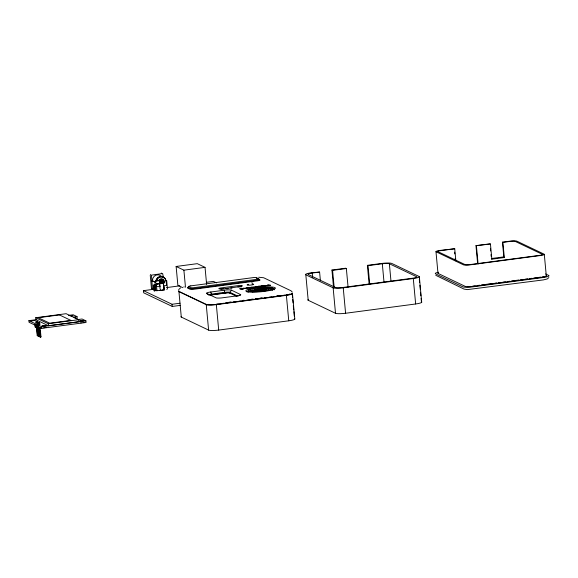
<?xml version="1.0" encoding="UTF-8"?>
<svg xmlns="http://www.w3.org/2000/svg" width="578" height="578" viewBox="0 0 578 578"><rect width="100%" height="100%" fill="white"/><g stroke="black" fill="none" stroke-linecap="round" stroke-linejoin="round"><path stroke-width="0.87" d="M166.825 289.513L167.447 288.718L166.695 280.554L165.951 280.655A5.31 5.086 -64.5 0 0 160.279 276.486A5.31 5.086 -64.5 0 0 155.785 282.274L151.718 280.843L152.448 280.749A5.419 5.188 -64.5 0 1 161.038 275.93M161.118 281.414C162.837 280.633 159.687 281.869 161.255 282.794C160.128 282.476 161.58 280.706 160.879 281.761M162.469 283.177L163.068 281.739A1.72 1.647 -64.5 0 0 161.327 280.279A1.72 1.647 -64.5 0 0 159.831 282.194L159.925 282.591A1.72 1.647 -64.5 0 0 163.126 282.165L163.018 281.341L162.989 282.548M163.104 281.739L162.75 282.1L162.953 281.349A1.669 1.597 -64.5 0 0 159.846 281.761L159.889 282.563L160.135 281.024M159.853 290.467L164.535 290.055L163.885 285.792L166.572 285.503L166.175 281.233A5.086 4.87 -64.5 0 0 156.609 280.511L156.204 280.33A5.101 4.877 -64.5 0 1 165.084 278.899M159.81 286.623C161.125 285.77 155.215 288.386 156.58 284.492L156.176 284.304L157.05 290.806M161.096 282.707L162.05 282.852L162.476 282.375L161.869 281.24A0.86 0.824 -64.5 0 0 160.482 281.717A0.86 0.824 -64.5 0 0 161.529 282.685A0.86 0.824 -64.5 0 0 161.854 281.233L162.505 281.732M152.122 288.653C151.566 288.61 152.628 288.595 151.768 288.668M156.501 284.744L154.232 285.387L154.442 290.987L154.969 290.915L155.142 290.048L154.738 285.546L156.551 285.286M84.077 322.271L82.943 322.654M150.468 274.687L150.728 274.572M161.674 281.219L161.298 281.313A0.838 0.802 -64.5 0 1 162.042 281.313L162.411 281.537M161.175 273.141L161.688 273.199M178.66 289.629L180.647 287.779M548.84 277.584L547.33 278.928L543.378 279.904L467.284 289.614L463.997 289.065L435.79 275.316M36.176 321.968L36.963 321.859L35.959 321.859L36.342 321.628M37.086 322.401L37.881 322.293L36.869 322.3L37.519 322.025M38.943 324.352L38.791 322.734L37.78 322.734L38.097 322.459L37.931 324.359M39.853 324.793L39.701 323.167L39.08 322.929L39.066 324.894M38.018 335.428L37.223 335.536L36.501 327.733M38.928 335.861L38.141 335.97L37.332 327.307M40.756 336.736L39.961 336.837L40.973 336.837L40.59 337.075L40.973 336.837L40.171 328.174L39.16 328.174L39.961 336.837L40.662 337.111M162.758 282.895L162.924 282.526A1.669 1.597 -64.5 0 1 159.831 282.165L159.846 281.761M163.928 288.711L162.743 290.156L163.928 288.711L163.48 283.863A2.926 2.796 -64.5 0 0 163.054 279.521A2.926 2.796 -64.5 0 0 158.914 280.72L155.908 280.886L156.342 280.735M231.503 290.17L230.94 290.012A6.069 0.932 -5.3 0 0 225.695 290.026L209.46 292.179A6.069 0.932 -5.3 0 0 206.454 293.263L216.266 297.937A6.069 0.932 -5.3 0 0 221.511 297.923L237.746 295.77A6.069 0.932 -5.3 0 0 240.751 294.693L231.503 290.17L229.863 292.324L229.936 293.14A4.125 0.629 -5.3 0 0 224.893 293.147L211.671 294.903A4.125 0.629 -5.3 0 0 209.836 295.235M239.704 295.546L240.556 294.484M160.886 282.353A0.838 0.802 -64.5 0 0 162.172 282.671L162.375 281.558M39.268 322.864C40.402 323.593 37.693 323.08 39.34 322.892M38.249 327.74L39.051 336.403L39.485 336.707L40.063 336.403L39.738 332.935M38.943 323.456L37.758 323.615L38.972 323.499M39.882 323.94L39.001 323.918M162.172 282.671L161.854 282.931M35.93 322.705L37.136 322.596L35.966 322.762M151.985 288.747L151.804 288.646M69.057 315.66L72.994 315.422L71.383 315.884A1.308 1.25 -64.5 0 0 71.087 315.696A0.975 0.932 -64.5 0 0 70.653 315.624L70.256 315.667L70.646 315.754A0.845 0.809 -64.5 0 1 71.101 315.863M46.023 327.444L43.61 327.827M36.804 325.118L36.797 327.777L37.715 328.21L37.476 325.638L38.206 325.985L39.485 336.707M34.738 324.33L35.215 326.816M35.648 324.771L35.887 327.343L35.966 325.537M36.797 327.777L36.884 325.978M41.616 328.138L38.863 328.557L37.715 328.21M37.808 323.153L36.848 323.181L37.859 323.001M156.486 280.8L158.777 280.648A2.926 2.796 -64.5 0 1 162.909 279.456A2.926 2.796 -64.5 0 1 163.336 283.798L163.711 287.837M156.775 283.892L159.203 283.805A2.926 2.796 -64.5 0 0 159.781 284.354L160.084 289.137L161.385 290.337M183.717 287.013L184.295 286.919M226.049 288.733L228.108 288.725M182.684 287.634L177.88 285.344L176.124 266.465L197.279 263.662L205.038 267.361L206.628 284.448M176.124 266.465L183.891 270.164L205.038 267.361M156.204 280.33L156.609 280.511M157.035 283.769L156.183 283.935L159.203 283.805M155.381 284.34L153.3 285.099L153.712 289.686L154.066 290.806L154.601 290.741M156.176 284.304L157.057 284.427L156.58 284.492M477.623 263.532L475.969 245.672L490 243.815L490.447 244.024L491.856 259.182L504.305 257.535L502.896 242.377L502.448 242.16L503.857 257.318M502.448 242.16L510.071 241.149A5.505 0.845 -5.3 0 1 516.797 241.134L544.115 254.161A5.505 0.845 -5.3 0 1 540.264 255.548L470.203 264.832A5.505 0.845 -5.3 0 1 463.484 264.847L436.166 251.82A5.505 0.845 -5.3 0 1 440.01 250.433L454.734 248.757L455.861 260.851M454.734 248.757L440.458 250.65A3.786 0.578 -5.3 0 0 437.813 251.603L465.124 264.623A3.786 0.578 -5.3 0 0 469.755 264.616L539.816 255.332A3.786 0.578 -5.3 0 0 542.46 254.378L515.143 241.358A3.786 0.578 -5.3 0 0 510.519 241.366L502.896 242.377M475.969 245.672L490.447 244.024M180.22 305.386L172.251 306.441L143.676 292.815L143.474 290.647L154.095 289.246M166.493 287.598L179.765 285.843M206.317 282.324L213.405 281.385L216.577 282.895M153.712 289.686L154.239 289.621M154.615 290.12L155.142 290.048M160.034 290.409L155.995 290.698L155.338 285.445L154.413 285.019M333.477 286.652L331.938 270.042L345.702 268.214L346.352 268.524L348.072 287.056M369.104 283.877L367.384 265.345L381.653 263.452A8.251 1.264 -5.3 0 1 391.747 263.424L419.064 276.45A8.251 1.264 -5.3 0 1 413.292 278.531L343.231 287.815A8.251 1.264 -5.3 0 1 333.145 287.837L305.827 274.817L308.19 300.264L335.507 313.283A8.251 1.264 -5.3 0 0 345.593 313.262L415.647 303.977A8.251 1.264 -5.3 0 0 421.427 301.897L421.095 298.385M367.384 265.345L368.027 265.649L382.304 263.756A5.78 0.881 -5.3 0 1 389.362 263.741L416.687 276.768A5.78 0.881 -5.3 0 1 412.641 278.22L342.588 287.504A5.78 0.881 -5.3 0 1 335.522 287.519L308.204 274.499A5.78 0.881 -5.3 0 1 312.25 273.04L319.598 272.072L320.414 280.807M331.938 270.042L332.581 270.345L346.352 268.524M243.743 288.234L243.092 288.321L245.888 288.241M35.72 317.727L66.123 313.695L78.709 319.699L78.897 321.729L48.494 325.754L35.908 319.757L35.72 317.727L48.306 323.723L78.709 319.699M218.332 293.53L220.117 293.292M210.081 294.946L226.822 292.728M491.575 258.511L503.135 256.979L504.305 257.535M78.001 319.547L82.062 319.005L85.905 320.841L86.057 322.466L41.775 328.333L29.052 322.271L28.9 320.646L36.869 319.591M68.753 315.364L73.182 314.772L77.026 316.607L77.177 318.232L75.552 318.449M35.959 321.859L36.963 321.859M73.782 317.04L77.026 316.607M143.474 290.647L172.056 304.274L180.018 303.219M36.869 322.3L37.881 322.293M38.097 322.459L38.791 322.734L37.996 322.835M38.697 323.167L39.492 323.066M28.9 320.646L41.623 326.707L85.905 320.841M228.895 302.258L230.665 302.019M242.196 300.495L243.974 300.257M251.062 299.317L252.839 299.079M255.498 298.732L257.275 298.494M259.934 298.14L261.704 297.908M276.783 295.907L278.553 295.676M216.577 304.209L218.354 303.97M220.124 303.739L223.672 303.262M225.442 303.031L227.219 302.793M228.989 302.561L231.655 302.207M233.425 301.976L236.973 301.499M238.75 301.268L240.52 301.03M242.298 300.798L244.956 300.444M246.727 300.213L249.385 299.859M251.163 299.621L253.821 299.267M255.599 299.036L258.258 298.681M260.028 298.45L262.694 298.096M264.464 297.858L267.123 297.504M268.9 297.273L271.559 296.919M273.329 296.687L275.106 296.449M276.876 296.211L280.424 295.741M282.201 295.51L284.86 295.156M39.16 328.174L39.954 328.073M178.848 291.023A8.251 1.264 -5.3 0 0 178.934 291.63L206.252 304.657A8.251 1.264 -5.3 0 0 216.338 304.635L286.392 295.344A8.251 1.264 -5.3 0 0 292.165 293.27L292.576 297.656M37.223 335.536L37.924 335.804M39.145 335.97L38.141 335.97L38.574 336.273L37.548 327.408M39.846 336.302L39.051 336.403L40.063 336.403M472.652 286.153L475.311 285.807M477.088 285.568L479.747 285.214M481.525 284.983L484.183 284.629M485.954 284.39L493.048 283.451M494.826 283.22L496.596 282.982M498.373 282.75L501.032 282.396M502.802 282.158L505.468 281.804M507.238 281.573L509.897 281.219M511.675 280.987L514.333 280.633M516.103 280.395L518.769 280.041M520.54 279.81L523.198 279.456M524.976 279.225L527.635 278.871M529.405 278.632L532.071 278.278M533.841 278.047L540.936 277.108M181.21 316.469A8.251 1.264 -5.3 0 0 181.29 317.076L208.607 330.103A8.251 1.264 -5.3 0 0 218.701 330.081L288.754 320.797A8.251 1.264 -5.3 0 0 294.527 318.716M223.607 288.783L222.682 288.884A3.858 0.592 -5.3 0 1 218.961 288.783A3.858 0.592 -5.3 0 1 220.731 287.96L238.519 285.604A3.858 0.592 -5.3 0 1 242.24 285.698A3.858 0.592 -5.3 0 1 240.47 286.529L222.053 289.036A2.753 0.419 -5.3 0 0 220.825 289.253M230.694 288.119L232.024 288.155M81.346 322.813L80.645 322.813M258.698 277.23L263.676 277.758L290.98 290.777L292.121 291.861M34.976 326.902L36.125 327.256M35.887 327.343L37.043 327.69M244.061 288.371L247.594 288.371L246.018 287.938L246.488 288.162M268.358 287.967C264.009 288.082 273.64 290.062 268.358 287.967L268.488 289.325M266.379 288.234C262.022 288.35 271.653 290.322 266.379 288.234L266.501 289.585M264.038 288.321C259.096 288.386 271.595 291.211 264.038 288.321L264.16 289.679M261.69 288.415C256.206 288.4 271.624 292.186 261.69 288.415L261.82 289.766M257.73 288.942C252.239 288.928 267.665 292.714 257.73 288.942L257.853 290.293M256.105 289.376C251.069 289.397 263.763 292.287 256.105 289.376L256.227 290.727M254.479 289.809C250.007 289.918 259.818 291.897 254.479 289.809L254.609 291.16M252.499 290.069C248.02 290.178 257.839 292.157 252.499 290.069L252.622 291.428M250.874 290.503C247.449 290.394 253.605 291.883 250.874 290.503L251.004 291.861M152.448 280.749L155.785 282.274M154.362 284.477L155.287 284.903L155.056 282.367M545.553 273.936L548.768 275.468A8.251 1.264 -5.3 0 1 542.988 277.548L472.934 286.833A8.251 1.264 -5.3 0 1 462.848 286.854L435.53 273.827A8.251 1.264 -5.3 0 1 438.435 272.231M491.408 258.973L491.856 259.182M319.598 272.072L311.6 272.737A8.251 1.264 -5.3 0 0 305.827 274.817M258.438 279.174L259.876 279.86A4.125 0.629 -5.3 0 1 256.993 280.901L194.865 289.13A4.125 0.629 -5.3 0 1 189.822 289.144L187.662 288.119A4.125 0.629 -5.3 0 1 188.71 287.411M238.1 296.254L229.863 292.324A4.125 0.629 -5.3 0 0 224.813 292.338L211.599 294.086A4.125 0.629 -5.3 0 0 208.709 295.127M229.307 292.836L236.677 296.355M159.058 283.733A2.926 2.796 -64.5 0 0 159.636 284.289L159.781 284.354M37.584 335.804L36.717 327.842M206.649 293.465L208.022 294.57M40.395 337.14L39.376 328.282M251.885 282.534L252.297 283.256M71.593 316.412L71.549 316.354A2.962 2.832 -64.5 0 0 71.397 316.152M71.773 316.455L71.643 316.253A3.157 3.02 -64.5 0 0 71.383 315.935M76.058 318.731L75.906 318.471A2.962 2.832 -64.5 0 0 75.595 318.081M76.224 318.781L75.956 318.305A3.157 3.02 -64.5 0 0 75.696 317.994A1.308 1.25 -64.5 0 0 75.4 317.756A0.975 0.932 -64.5 0 0 74.967 317.676L74.569 317.727L74.959 317.813A0.86 0.816 -64.5 0 1 75.393 317.9M210.797 291.969L211.671 294.903M224.257 290.185L224.893 293.147M152.448 288.733L153.199 289.347L152.448 288.733L151.429 275.142L162.642 273.553L163.429 277.613M159.846 282.158L159.918 282.548M544.303 254.392L546.311 276.046M490.411 248.273L490.657 250.946M490.989 254.515L491.155 256.292M476.416 245.888L478.1 264.023M454.619 252.116L454.785 253.901M455.197 258.366L455.363 260.151M435.971 251.596L437.98 273.25M419.346 276.797L421.709 302.243M419.31 279.08L419.635 282.591M419.874 285.229L420.285 289.614M420.531 292.244L420.856 295.755M413.292 278.531L415.647 303.977M389.362 263.741L391.01 281.443M382.304 263.756L384.03 282.346M368.027 265.649L369.747 284.188M343.231 287.815L345.593 313.262M332.581 270.345L334.12 286.955M333.145 287.837L335.507 313.283M312.25 273.04L312.655 277.469M292.454 293.61L294.816 319.056M292.735 299.411L293.06 302.923M293.306 305.552L293.718 309.938M293.877 311.694L294.281 316.079M286.392 295.344L288.754 320.797M216.338 304.635L218.701 330.081M206.252 304.657L208.607 330.103M183.891 270.164L185.473 287.252M178.934 291.63L181.29 317.076M172.056 304.274L172.251 306.441M159.636 284.289L159.86 286.71M153.914 286.045L154.073 287.83M150.244 275.251L151.436 288.133M48.306 323.723L48.494 325.754M41.623 326.707L41.775 328.333M40.193 330.667L40.597 335.002M39.253 327.74L39.579 331.201M38.625 325.985L38.863 328.557M37.715 325.551L37.873 327.264M37.295 325.551L37.534 328.123M36.378 325.118L36.616 327.69M35.468 324.684L35.706 327.256M308.19 300.264A8.251 1.264 -5.3 0 1 308.327 299.512M165.561 279.925A5.101 4.877 -64.5 0 1 165.792 281.045M161.009 281.024A0.838 0.802 -64.5 0 1 161.984 281.927A0.838 0.802 -64.5 0 1 160.785 282.57A0.838 0.802 -64.5 0 1 160.662 281.211M162.288 282.967A1.373 1.315 -64.5 0 1 160.381 282.823A1.373 1.315 -64.5 0 1 160.662 280.865A1.373 1.315 -64.5 0 1 162.548 281.168M546.123 275.814A5.505 0.845 -5.3 0 1 542.272 277.202L472.219 286.486A5.505 0.845 -5.3 0 1 465.492 286.5L438.175 273.481A5.505 0.845 -5.3 0 1 438.456 272.888M470.665 286.392A3.786 0.578 -5.3 0 1 467.588 286.399M543.905 276.573A3.786 0.578 -5.3 0 1 542.511 276.884M256.307 278.177A3.714 0.571 -5.3 0 1 257.275 278.343L259.428 279.369A3.714 0.571 -5.3 0 1 256.834 280.308L194.707 288.538A3.714 0.571 -5.3 0 1 190.169 288.552L188.009 287.519A3.714 0.571 -5.3 0 1 188.955 286.883M214.012 304.505A5.78 0.881 -5.3 0 1 208.629 304.339M289.946 293.913A5.78 0.881 -5.3 0 1 289.231 294.31M288.574 294.505A5.78 0.881 -5.3 0 1 286.283 294.961M178.826 290.748A8.251 1.264 -5.3 0 0 178.905 291.363L206.223 304.382A8.251 1.264 -5.3 0 0 216.309 304.36L286.37 295.076A8.251 1.264 -5.3 0 0 292.143 292.995M287.121 294.498A5.505 0.845 -5.3 0 1 286.161 294.664M257.304 278.719A4.125 0.629 -5.3 0 1 257.723 278.834M272.606 289A12.384 1.893 -5.3 0 1 272.729 289.918M272.397 290.127A12.384 1.893 -5.3 0 1 271.956 290.337M248.815 292.157A12.384 1.893 -5.3 0 1 248.692 291.24M274.297 289.614A13.756 2.102 -5.3 0 1 274.066 289.838M247.203 292.157A13.756 2.102 -5.3 0 1 248.822 290.604M272.317 288.408A13.756 2.102 -5.3 0 1 274.377 289.195M237.912 286.934A2.753 0.419 -5.3 0 1 241.279 286.926M252.022 284.029A3.309 0.506 -5.3 0 1 252.918 284.716A3.309 0.506 -5.3 0 1 247.868 285.178A3.309 0.506 -5.3 0 1 248.728 284.333M266.35 285.64L262.369 285.944L266.35 285.64M31.053 320.797L35.157 320.45L31.06 320.783M41.977 326.006L46.088 325.66L41.984 325.992M79.815 320.992L83.926 320.646L79.829 320.978M249.797 287.887L248.591 287.858L249.797 287.887M268.033 285.178L267.022 285.792L267.361 285.099L268.199 284.99L270.656 285.308L268.033 285.178M250.05 287.403L246.951 287.808L250.166 288.032L250.599 287.324L250.05 287.403M265.526 285.763L263.2 285.879L265.526 285.763M257.737 288.473C265.873 293.949 263.734 287.851 257.737 288.473M269.449 288.017L271.624 288.314L269.514 287.989M244.725 288.516L246.958 288.386L244.725 288.516M255.129 286.811L258.07 286.861L255.693 287.114L256.329 287.172L258.59 286.796L255.129 286.811M260.613 286.428L259.276 286.818L259.977 286.406L258.099 286.327L261.726 285.843L260.945 286.283L262.658 286.37L260.613 286.428M190.798 285.872L190.061 285.987A2.883 0.441 -5.3 0 0 188.638 286.5L191.181 287.714A2.883 0.441 -5.3 0 0 193.673 287.707L257.232 279.282A2.883 0.441 -5.3 0 0 258.655 278.769L256.112 277.556A2.883 0.441 -5.3 0 0 253.619 277.563L190.798 285.872M242.594 288.386L239.682 288.776L243.013 288.899L240.838 289.267L243.656 288.892L242.594 288.386M251.546 287.201L251.033 287.273L252.095 287.779L255.151 287.367L254.089 286.861L251.546 287.201M59.397 314.916L38.242 317.719L49.744 323.203L70.899 320.4L59.397 314.916M161.854 282.664A0.86 0.824 -64.5 0 0 161.833 281.19A0.86 0.824 -64.5 0 0 160.597 281.992A0.86 0.824 -64.5 0 0 161.854 282.664M254.139 291.702A12.384 1.893 -5.3 0 0 272.932 288.436A12.384 1.893 -5.3 0 0 254.761 288.35A12.384 1.893 -5.3 0 0 254.139 291.702M252.846 292.143A14.855 2.276 -5.3 0 0 275.403 288.22A14.855 2.276 -5.3 0 0 253.59 288.126A14.855 2.276 -5.3 0 0 252.846 292.143"/></g></svg>
